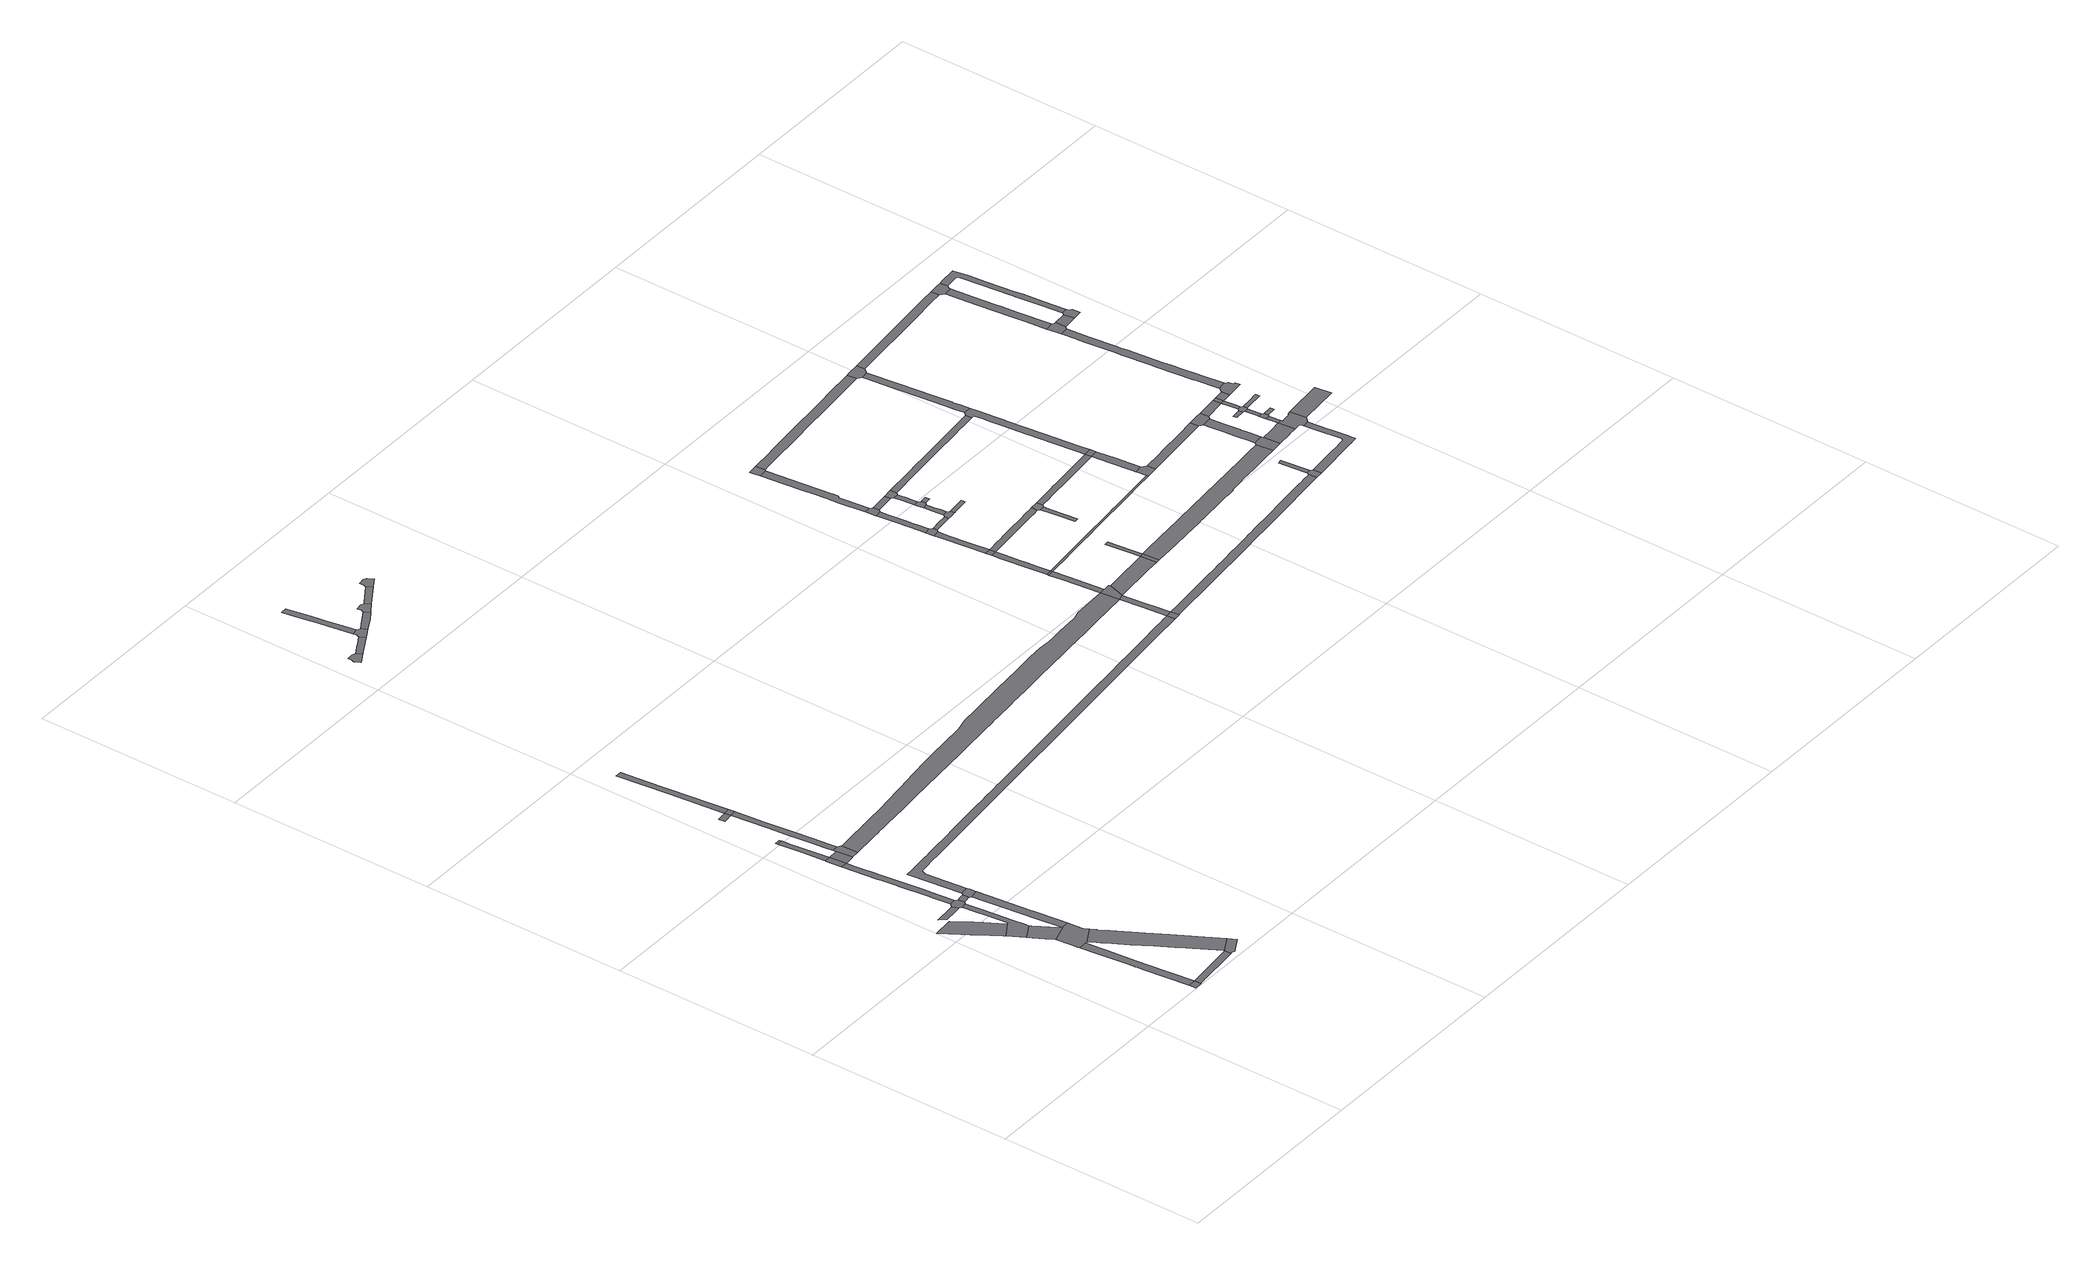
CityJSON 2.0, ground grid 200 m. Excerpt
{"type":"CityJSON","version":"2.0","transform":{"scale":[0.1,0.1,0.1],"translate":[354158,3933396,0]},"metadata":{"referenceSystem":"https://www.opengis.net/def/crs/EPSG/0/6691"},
"CityObjects":{
"road1":{"type":"Road","geometry":[{"type":"MultiSurface","lod":"1","boundaries":[[[0,1,2,3,4]]]}]},
"road2":{"type":"Road","attributes":{"function":"3","RoadStructureAttribute.sectionType":"1"},"geometry":[{"type":"MultiSurface","lod":"1","boundaries":[[[5,6,7,8,9,10,11,12,13,14,15,16,17,18,19]]]}]},
"road3":{"type":"Road","attributes":{"RoadStructureAttribute.sectionType":"1"},"geometry":[{"type":"MultiSurface","lod":"1","boundaries":[[[20,21,22,23,24,25,26,27,1,0,28,29,30,31,32,33]]]}]},
"road4":{"type":"Road","attributes":{"RoadStructureAttribute.sectionType":"1"},"geometry":[{"type":"MultiSurface","lod":"1","boundaries":[[[34,35,36,37,38,39,40,41]]]}]},
"road5":{"type":"Road","attributes":{"function":"3","RoadStructureAttribute.sectionType":"1"},"geometry":[{"type":"MultiSurface","lod":"1","boundaries":[[[42,43,44,45,46,47,48,49]]]}]},
"road6":{"type":"Road","geometry":[{"type":"MultiSurface","lod":"1","boundaries":[[[18,50,51,46,45,52,53,54,55,56,57,58,59,60,61,19]]]}]},
"road7":{"type":"Road","attributes":{"RoadStructureAttribute.sectionType":"1"},"geometry":[{"type":"MultiSurface","lod":"1","boundaries":[[[4,62,63,64,65,66,67,68,69,70,71,72,73,74,75,76,77,78,79,80,81,82,83,84,85,86,0]]]}]},
"road8":{"type":"Road","geometry":[{"type":"MultiSurface","lod":"1","boundaries":[[[87,88,89,90,91,42,49,92,93,94,95,20,33]]]}]},
"road9":{"type":"Road","geometry":[{"type":"MultiSurface","lod":"1","boundaries":[[[96,38,37,58,57,97,98,99]]]}]},
"road10":{"type":"Road","attributes":{"function":"3","RoadStructureAttribute.sectionType":"1"},"geometry":[{"type":"MultiSurface","lod":"1","boundaries":[[[100,101,102,103,104,105,106,107,88,87,108,109,110,111,112,113,114,115,116,117,118]]]}]},
"road11":{"type":"Road","attributes":{"RoadStructureAttribute.sectionType":"1"},"geometry":[{"type":"MultiSurface","lod":"1","boundaries":[[[119,120,98,97,121,122,123,124]]]}]},
"road12":{"type":"Road","attributes":{"RoadStructureAttribute.sectionType":"1"},"geometry":[{"type":"MultiSurface","lod":"1","boundaries":[[[125,126,127,42,91,128,129,130,131,132,133,134]]]}]},
"road13":{"type":"Road","attributes":{"RoadStructureAttribute.sectionType":"1"},"geometry":[{"type":"MultiSurface","lod":"1","boundaries":[[[135,136,137,138,139,140,141,142,143,144,145,146,147,148,149,150,151,96,99]]]}]},
"road14":{"type":"Road","geometry":[{"type":"MultiSurface","lod":"1","boundaries":[[[124,123,134,133,152,153,154,155]]]}]},
"road15":{"type":"Road","geometry":[{"type":"MultiSurface","lod":"1","boundaries":[[[145,144,156,157,158,159]]]}]},
"road16":{"type":"Road","geometry":[{"type":"MultiSurface","lod":"1","boundaries":[[[74,73,160,161,162,163,100,118]]]}]},
"road17":{"type":"Road","attributes":{"RoadStructureAttribute.sectionType":"1"},"geometry":[{"type":"MultiSurface","lod":"1","boundaries":[[[164,165,157,156,166,167,168,169]]]}]},
"road18":{"type":"Road","attributes":{"RoadStructureAttribute.sectionType":"1"},"geometry":[{"type":"MultiSurface","lod":"1","boundaries":[[[170,171,172,173,174,175,156,144]]]}]},
"road19":{"type":"Road","geometry":[{"type":"MultiSurface","lod":"1","boundaries":[[[168,176,177,169]]]}]},
"road20":{"type":"Road","geometry":[{"type":"MultiSurface","lod":"1","boundaries":[[[178,179,180,173,172,181,182]]]}]},
"road21":{"type":"Road","attributes":{"RoadStructureAttribute.sectionType":"1"},"geometry":[{"type":"MultiSurface","lod":"1","boundaries":[[[183,184,185,186,187,180,179,188,189,190,191,192,193,194,195,196,197]]]}]},
"road22":{"type":"Road","attributes":{"RoadStructureAttribute.sectionType":"1"},"geometry":[{"type":"MultiSurface","lod":"1","boundaries":[[[198,199,200,201,202,203,204,205,206,197]]]}]},
"road23":{"type":"Road","geometry":[{"type":"MultiSurface","lod":"1","boundaries":[[[198,197,196,207]]]}]},
"road24":{"type":"Road","attributes":{"RoadStructureAttribute.sectionType":"1"},"geometry":[{"type":"MultiSurface","lod":"1","boundaries":[[[208,198,207,209,210,211,212,213,214,215]]]}]},
"road25":{"type":"Road","geometry":[{"type":"MultiSurface","lod":"1","boundaries":[[[216,217,218,219,220,221,222]]]}]},
"road26":{"type":"Road","attributes":{"RoadStructureAttribute.sectionType":"1"},"geometry":[{"type":"MultiSurface","lod":"1","boundaries":[[[223,224,225,218,217,226,227,228]]]}]},
"road27":{"type":"Road","geometry":[{"type":"MultiSurface","lod":"1","boundaries":[[[227,229,230,231,232,233,234,235,228]]]}]},
"road28":{"type":"Road","attributes":{"RoadStructureAttribute.sectionType":"1"},"geometry":[{"type":"MultiSurface","lod":"1","boundaries":[[[236,237,238,239,240,241,234,233,242,243,244,245,246,247]]]}]},
"road29":{"type":"Road","attributes":{"RoadStructureAttribute.sectionType":"1"},"geometry":[{"type":"MultiSurface","lod":"1","boundaries":[[[248,249,250,251,231,230]]]}]},
"road30":{"type":"Road","attributes":{"RoadStructureAttribute.sectionType":"1"},"geometry":[{"type":"MultiSurface","lod":"1","boundaries":[[[154,252,253,254,255,256,257,258,259,260,261,262,263,264,265,266,267,268,269,270,271,272,273,274,275,276,277,278,279,280,281,282,283,284,285,286,287,288,289,290,291,292,293,294,295,296,297,298,299,300,301,302,303,304,305,306,307,308,309,310,311,312,313,314,315,316,317,318,319,320,321,322,323,324,325,155]]]}]},
"road31":{"type":"Road","geometry":[{"type":"MultiSurface","lod":"1","boundaries":[[[326,327,328,329,330,250,249,331,332,333,334]]]}]},
"road32":{"type":"Road","attributes":{"RoadStructureAttribute.sectionType":"1"},"geometry":[{"type":"MultiSurface","lod":"1","boundaries":[[[335,336,337,338,326,334]]]}]},
"road33":{"type":"Road","attributes":{"function":"3","RoadStructureAttribute.sectionType":"1"},"geometry":[{"type":"MultiSurface","lod":"1","boundaries":[[[181,339,340,341,342,343,344,345,346,347,348,349,350,351,352,353,354,355,356,357,358,359,360,361,362,363,364,365,366,367,368,369,370,371,372,373,374,375,376,377,378,379,380,381,382,383,384,385,386,387,388,389,390,391,392,393,394,395,396,397,398,399,400,401,402,403,404,405,406,407,408,409,410,411,412,413,414,415,416,417,418,419,420,421,182]]]}]},
"road34":{"type":"Road","geometry":[{"type":"MultiSurface","lod":"1","boundaries":[[[422,423,424,425,336,335,426]]]}]},
"road35":{"type":"Road","geometry":[{"type":"MultiSurface","lod":"1","boundaries":[[[427,428,429,430,266,265]]]}]},
"road36":{"type":"Road","attributes":{"RoadStructureAttribute.sectionType":"1"},"geometry":[{"type":"MultiSurface","lod":"1","boundaries":[[[431,432,433,434,385,435,266,430]]]}]},
"road37":{"type":"Road","geometry":[{"type":"MultiSurface","lod":"1","boundaries":[[[436,437,438,439,386,385,434,440]]]}]},
"road38":{"type":"Road","attributes":{"RoadStructureAttribute.sectionType":"1"},"geometry":[{"type":"MultiSurface","lod":"1","boundaries":[[[441,442,386,439,443,444]]]}]},
"road39":{"type":"Road","geometry":[{"type":"MultiSurface","lod":"1","boundaries":[[[445,441,444,446]]]}]},
"road40":{"type":"Road","attributes":{"RoadStructureAttribute.sectionType":"1"},"geometry":[{"type":"MultiSurface","lod":"1","boundaries":[[[446,447,448,449,450,451,452,453,454,455,445]]]}]},
"road41":{"type":"Road","geometry":[{"type":"MultiSurface","lod":"1","boundaries":[[[453,452,456,457]]]}]},
"road42":{"type":"Road","attributes":{"RoadStructureAttribute.sectionType":"1"},"geometry":[{"type":"MultiSurface","lod":"1","boundaries":[[[456,458,459,460,461,462,463,464,465,466,457]]]}]},
"road43":{"type":"Road","attributes":{"function":"3","RoadStructureAttribute.sectionType":"1"},"geometry":[{"type":"MultiSurface","lod":"1","boundaries":[[[434,467,468,469,470,471,472,473,440]]]}]},
"road44":{"type":"Road","geometry":[{"type":"MultiSurface","lod":"1","boundaries":[[[474,475,463,462,476,477]]]}]},
"road45":{"type":"Road","attributes":{"RoadStructureAttribute.sectionType":"1"},"geometry":[{"type":"MultiSurface","lod":"1","boundaries":[[[478,479,480,481,475,474,482,483,484,485,486,487]]]}]},
"road46":{"type":"Road","geometry":[{"type":"MultiSurface","lod":"1","boundaries":[[[486,488,489,490,491,492,493,487]]]}]},
"road47":{"type":"Road","attributes":{"RoadStructureAttribute.sectionType":"1"},"geometry":[{"type":"MultiSurface","lod":"1","boundaries":[[[476,494,495,496,477]]]}]},
"road48":{"type":"Road","attributes":{"RoadStructureAttribute.sectionType":"1"},"geometry":[{"type":"MultiSurface","lod":"1","boundaries":[[[491,497,498,499,500,501,502,503,504,505,506,507,508,509,510,511,492]]]}]},
"road49":{"type":"Road","attributes":{"RoadStructureAttribute.sectionType":"1"},"geometry":[{"type":"MultiSurface","lod":"1","boundaries":[[[488,512,513,514,489]]]}]},
"road50":{"type":"Road","attributes":{"RoadStructureAttribute.sectionType":"1"},"geometry":[{"type":"MultiSurface","lod":"1","boundaries":[[[515,516,517,518,519,520,521,456,452,522,523,524,525,526,527,528,529,530,531,532]]]}]},
"road51":{"type":"Road","geometry":[{"type":"MultiSurface","lod":"1","boundaries":[[[471,470,533,534]]]}]},
"road52":{"type":"Road","geometry":[{"type":"MultiSurface","lod":"1","boundaries":[[[535,495,494,536,537,538,539]]]}]},
"road53":{"type":"Road","attributes":{"RoadStructureAttribute.sectionType":"1"},"geometry":[{"type":"MultiSurface","lod":"1","boundaries":[[[540,541,542,543,544,545,546,535,539]]]}]},
"road54":{"type":"Road","geometry":[{"type":"MultiSurface","lod":"1","boundaries":[[[547,505,504,548,549,550,551]]]}]},
"road55":{"type":"Road","attributes":{"RoadStructureAttribute.sectionType":"1"},"geometry":[{"type":"MultiSurface","lod":"1","boundaries":[[[552,553,554,555,471,534]]]}]},
"road56":{"type":"Road","geometry":[{"type":"MultiSurface","lod":"1","boundaries":[[[556,557,558,559,560,544,543,561,562]]]}]},
"road57":{"type":"Road","attributes":{"RoadStructureAttribute.sectionType":"1"},"geometry":[{"type":"MultiSurface","lod":"1","boundaries":[[[563,564,565,566,558,557,567,568,569]]]}]},
"road58":{"type":"Road","geometry":[{"type":"MultiSurface","lod":"1","boundaries":[[[514,513,563,569,570,571,572,573]]]}]},
"road59":{"type":"Road","geometry":[{"type":"MultiSurface","lod":"1","boundaries":[[[574,575,576,577,556,562]]]}]},
"road60":{"type":"Road","attributes":{"RoadStructureAttribute.sectionType":"1"},"geometry":[{"type":"MultiSurface","lod":"1","boundaries":[[[537,578,579,580,581,582,583,584,585,538]]]}]},
"road61":{"type":"Road","attributes":{"RoadStructureAttribute.sectionType":"1"},"geometry":[{"type":"MultiSurface","lod":"1","boundaries":[[[444,586,587,588,589,590,591,592,593,594,595,596,597,598,599,600,601,602,603,604,605,606,607,608,609,610,611,612,613,614,615,446]]]}]},
"road62":{"type":"Road","attributes":{"RoadStructureAttribute.sectionType":"1"},"geometry":[{"type":"MultiSurface","lod":"1","boundaries":[[[616,617,618,619,620,621,622]]]}]},
"road63":{"type":"Road","geometry":[{"type":"MultiSurface","lod":"1","boundaries":[[[531,616,622,623,624,532]]]}]},
"road64":{"type":"Road","attributes":{"RoadStructureAttribute.sectionType":"1"},"geometry":[{"type":"MultiSurface","lod":"1","boundaries":[[[625,626,627,628,629,630,631,632,633,634,635,636,637,638,639,640,641,642,643,644,645,646,647,648,649,650,651,652,653,654,655,656,657,658,659,660,430,429,661,662,663,664,665,666,667]]]}]},
"road65":{"type":"Road","attributes":{"RoadStructureAttribute.sectionType":"1"},"geometry":[{"type":"MultiSurface","lod":"1","boundaries":[[[572,668,669,670,671,672,673,674,675,676,677,678,679,680,681,682,683,684,685,686,687,688,689,690,691,692,573]]]}]},
"road66":{"type":"Road","attributes":{"RoadStructureAttribute.sectionType":"1"},"geometry":[{"type":"MultiSurface","lod":"1","boundaries":[[[693,694,695,696,697,698,699,700,701,702,703,704,705,706,707,708,709,710,624,623]]]}]},
"road67":{"type":"Road","attributes":{"RoadStructureAttribute.sectionType":"1"},"geometry":[{"type":"MultiSurface","lod":"1","boundaries":[[[711,712,713,714,715,716,717,718,719,549,548,720,721,722,723,724,725,726,727,728,729]]]}]},
"road68":{"type":"Road","attributes":{"function":"3","RoadStructureAttribute.sectionType":"1"},"geometry":[{"type":"MultiSurface","lod":"1","boundaries":[[[533,730,731,732,733,734,735,736,737,738,739,740,741,742,743,744,745,746,747,748,749,750,751,752,753,754,755,756,757,758,759,760,761,762,763,764,765,534]]]}]},
"road69":{"type":"Road","geometry":[{"type":"MultiSurface","lod":"1","boundaries":[[[766,767,601,600,768,769,770]]]}]},
"road70":{"type":"Road","attributes":{"RoadStructureAttribute.sectionType":"1"},"geometry":[{"type":"MultiSurface","lod":"1","boundaries":[[[771,772,766,770,773,774,775,701]]]}]},
"road71":{"type":"Road","geometry":[{"type":"MultiSurface","lod":"1","boundaries":[[[775,776,702,701]]]}]},
"road72":{"type":"Road","geometry":[{"type":"MultiSurface","lod":"1","boundaries":[[[777,681,680,778,779,780,781,782,783,784,785,786,702,776,787,788,789,790,791,792,793,794]]]}]},
"road73":{"type":"Road","attributes":{"RoadStructureAttribute.sectionType":"1"},"geometry":[{"type":"MultiSurface","lod":"1","boundaries":[[[795,796,797,798,799,800,801,802,803,804,805,806,807,777,794]]]}]},
"road74":{"type":"Road","attributes":{"RoadStructureAttribute.sectionType":"1"},"geometry":[{"type":"MultiSurface","lod":"1","boundaries":[[[808,809,810,811,812,813,814,815,816,817,818,769,768]]]}]},
"road75":{"type":"Road","geometry":[{"type":"MultiSurface","lod":"1","boundaries":[[[819,820,821,822,625,667]]]}]},
"road76":{"type":"Road","attributes":{"RoadStructureAttribute.sectionType":"1"},"geometry":[{"type":"MultiSurface","lod":"1","boundaries":[[[821,823,824,825,822]]]}]},
"road77":{"type":"Road","geometry":[{"type":"MultiSurface","lod":"1","boundaries":[[[826,827,711,729,801,800,828,829]]]}]},
"road78":{"type":"Road","geometry":[{"type":"MultiSurface","lod":"1","boundaries":[[[830,831,832,752,751,833,834,835]]]}]},
"road79":{"type":"Road","attributes":{"RoadStructureAttribute.sectionType":"1"},"geometry":[{"type":"MultiSurface","lod":"1","boundaries":[[[836,837,838,839,840,841,832,831,842,843,844,845,846,847,848,849]]]}]},
"road80":{"type":"Road","attributes":{"RoadStructureAttribute.sectionType":"1"},"geometry":[{"type":"MultiSurface","lod":"1","boundaries":[[[850,851,852,853,854,855,856,857,858,859,860,861,862,863,820,819,864,865,866,867,868,869,870,871,872]]]}]},
"road81":{"type":"Road","geometry":[{"type":"MultiSurface","lod":"1","boundaries":[[[873,874,875,876,815,814,849,848,877]]]}]},
"road82":{"type":"Road","attributes":{"function":"3","RoadStructureAttribute.sectionType":"1"},"geometry":[{"type":"MultiSurface","lod":"1","boundaries":[[[878,879,880,881,882,883,830,835]]]}]},
"road83":{"type":"Road","attributes":{"RoadStructureAttribute.sectionType":"1"},"geometry":[{"type":"MultiSurface","lod":"1","boundaries":[[[884,885,886,887,888,889,873,877]]]}]},
"road84":{"type":"Road","attributes":{"RoadStructureAttribute.sectionType":"1"},"geometry":[{"type":"MultiSurface","lod":"1","boundaries":[[[890,891,892,893]]]}]},
"road85":{"type":"Road","attributes":{"RoadStructureAttribute.sectionType":"1"},"geometry":[{"type":"MultiSurface","lod":"1","boundaries":[[[894,895,896,897,881,898]]]}]},
"road86":{"type":"Road","geometry":[{"type":"MultiSurface","lod":"1","boundaries":[[[899,900,896,895,901,902]]]}]},
"road87":{"type":"Road","attributes":{"RoadStructureAttribute.sectionType":"1"},"geometry":[{"type":"MultiSurface","lod":"1","boundaries":[[[903,904,900,899,905,906]]]}]},
"road88":{"type":"Road","geometry":[{"type":"MultiSurface","lod":"1","boundaries":[[[907,908,909,910,898,881,880,911,912,850,872,913,914]]]}]},
"road89":{"type":"Road","geometry":[{"type":"MultiSurface","lod":"1","boundaries":[[[915,916,890,893,903,906,917,918,919]]]}]},
"road90":{"type":"Road","attributes":{"RoadStructureAttribute.sectionType":"1"},"geometry":[{"type":"MultiSurface","lod":"1","boundaries":[[[920,921,887,922,915,919]]]}]},
"road91":{"type":"Road","geometry":[{"type":"MultiSurface","lod":"1","boundaries":[[[923,888,887,921,924]]]}]},
"road92":{"type":"Road","geometry":[{"type":"MultiSurface","lod":"1","boundaries":[[[901,925,926,902]]]}]},
"road93":{"type":"Road","attributes":{"RoadStructureAttribute.sectionType":"1"},"geometry":[{"type":"MultiSurface","lod":"1","boundaries":[[[927,928,929,930,931,932,933,934,935,936,937,938,939,940,826,829]]]}]},
"road94":{"type":"Road","attributes":{"RoadStructureAttribute.sectionType":"1"},"geometry":[{"type":"MultiSurface","lod":"1","boundaries":[[[941,924,921,942,943]]]}]},
"road95":{"type":"Road","attributes":{"RoadStructureAttribute.sectionType":"1"},"geometry":[{"type":"MultiSurface","lod":"1","boundaries":[[[944,945,946,947,948,949,950,918,917]]]}]},
"road96":{"type":"Road","geometry":[{"type":"MultiSurface","lod":"1","boundaries":[[[943,951,952,953,954,955,956,957,958,959,941]]]}]},
"road97":{"type":"Road","attributes":{"function":"3","RoadStructureAttribute.sectionType":"1"},"geometry":[{"type":"MultiSurface","lod":"1","boundaries":[[[913,960,961,962,963,964,965,966,914]]]}]},
"road98":{"type":"Road","attributes":{"RoadStructureAttribute.sectionType":"1"},"geometry":[{"type":"MultiSurface","lod":"1","boundaries":[[[967,968,969,970,971,972,973,974,975,976,977,978,979,980,981,982,983,984,985,986,987,988,989,959,958]]]}]},
"road99":{"type":"Road","geometry":[{"type":"MultiSurface","lod":"1","boundaries":[[[990,979,978,991,992,993,994,995,996,997,998,999,1000]]]}]},
"road100":{"type":"Road","attributes":{"RoadStructureAttribute.sectionType":"1"},"geometry":[{"type":"MultiSurface","lod":"1","boundaries":[[[999,1001,1002,1003,1004,1005,1006,1007,1008,1009,1010,1011,1012,1000]]]}]},
"road101":{"type":"Road","attributes":{"RoadStructureAttribute.sectionType":"1"},"geometry":[{"type":"MultiSurface","lod":"1","boundaries":[[[991,1013,1014,1015,992]]]}]},
"road102":{"type":"Road","geometry":[{"type":"MultiSurface","lod":"1","boundaries":[[[1016,1017,1018,1019,934,933,1008,1007,1020,1021]]]}]},
"road103":{"type":"Road","geometry":[{"type":"MultiSurface","lod":"1","boundaries":[[[1022,1015,1014,1023,1024,1025,1026,1027]]]}]},
"road104":{"type":"Road","attributes":{"RoadStructureAttribute.sectionType":"1"},"geometry":[{"type":"MultiSurface","lod":"1","boundaries":[[[1028,1029,1030,1031,1032,1033,1034,1035,1016,1021,1036,1037,1038,1039,1040,1041,1042,1043,1022,1027]]]}]}
},
"vertices":[
[747,75,0],[671,69,0],[677,7,0],[753,14,0],[753,15,0],
[427,1881,0],[363,1986,0],[320,2057,0],[302,2082,0],[204,2221,0],[6,2201,0],[121,2026,0],[152,1979,0],[162,1963,0],[198,1908,0],[253,1823,0],[311,1733,0],[320,1720,0],[320,1719,0],[467,1814,0],
[558,1121,0],[575,952,0],[604,682,0],[612,615,0],[612,613,0],[614,596,0],[617,570,0],[622,521,0],[695,556,0],[692,579,0],[686,636,0],[661,933,0],[655,991,0],[642,1129,0],
[219,2250,0],[260,2255,0],[305,2260,0],[409,2271,0],[386,2328,0],[280,2317,0],[250,2314,0],[168,2305,0],
[700,1410,0],[640,1506,0],[560,1634,0],[553,1649,0],[410,1566,0],[433,1525,0],[488,1431,0],[531,1355,0],
[325,1712,0],[409,1567,0],[551,1679,0],[550,1683,0],[536,1819,0],[520,1965,0],[502,2137,0],[488,2263,0],[432,2250,0],[447,2123,0],[459,2021,0],[483,1814,0],
[791,20,0],[810,22,0],[820,23,0],[831,24,0],[832,24,0],[834,24,0],[840,25,0],[878,29,0],[939,36,0],[1057,48,0],[1115,54,0],[1245,68,0],[1239,129,0],[1108,115,0],[1041,108,0],[930,96,0],[898,92,0],[840,86,0],[835,85,0],[834,85,0],[833,85,0],[824,84,0],[813,83,0],[803,82,0],[788,80,0],
[656,1131,0],[813,1222,0],[795,1253,0],[791,1286,0],[777,1418,0],[545,1202,0],[552,1141,0],[556,1141,0],[557,1127,0],
[414,2360,0],[506,2285,0],[497,2346,0],[473,2364,0],
[1392,222,0],[1297,387,0],[1240,485,0],[1151,639,0],[1048,818,0],[898,1076,0],[848,1162,0],[846,1166,0],[698,1057,0],[717,1023,0],[726,1008,0],[763,945,0],[841,810,0],[843,807,0],[944,643,0],[1036,492,0],[1050,468,0],[1113,361,0],[1244,137,0],
[557,2352,0],[527,2349,0],[538,2289,0],[568,2292,0],[582,2293,0],[574,2353,0],
[615,2166,0],[636,1979,0],[671,1661,0],[769,1498,0],[742,1754,0],[739,1773,0],[705,2091,0],[695,2186,0],[683,2298,0],[603,2276,0],
[457,2516,0],[440,2675,0],[394,3079,0],[394,3080,0],[389,3129,0],[371,3277,0],[367,3320,0],[362,3372,0],[361,3387,0],[360,3401,0],[293,3401,0],[333,3056,0],[337,3022,0],[354,2877,0],[356,2859,0],[388,2582,0],[394,2532,0],
[682,2300,0],[675,2361,0],[672,2386,0],[594,2377,0],
[340,3561,0],[283,3562,0],[284,3556,0],[280,3555,0],
[1265,70,0],[1285,58,0],[1436,146,0],[1413,185,0],
[258,3789,0],[270,3679,0],[327,3678,0],[298,3936,0],[289,4024,0],[233,4018,0],
[375,3403,0],[437,3408,0],[460,3410,0],[441,3569,0],[429,3569,0],[347,3562,0],
[286,4046,0],[231,4040,0],
[525,3585,0],[499,3605,0],[438,3598,0],[536,3417,0],[532,3580,0],
[369,4225,0],[384,4092,0],[388,4054,0],[415,3811,0],[429,3677,0],[491,3676,0],[474,3840,0],[452,4036,0],[447,4080,0],[442,4121,0],[420,4320,0],[410,4414,0],[394,4563,0],[391,4586,0],[330,4579,0],
[323,4638,0],[275,4633,0],[272,4633,0],[245,4630,0],[226,4628,0],[234,4568,0],[256,4571,0],[279,4573,0],[285,4574,0],
[385,4645,0],
[264,5173,0],[367,4804,0],[340,5044,0],[324,5197,0],[314,5283,0],[287,5533,0],[270,5680,0],[208,5679,0],
[233,8348,0],[339,8409,0],[309,8462,0],[277,8476,0],[214,8466,0],[219,8435,0],[201,8404,0],
[430,8532,0],[392,8510,0],[386,8506,0],[401,8445,0],[545,8527,0],[514,8581,0],
[607,8563,0],[647,8586,0],[617,8639,0],[614,8640,0],[582,8655,0],[522,8644,0],[527,8611,0],
[409,9303,0],[431,9172,0],[457,9022,0],[468,8959,0],[483,8872,0],[509,8720,0],[553,8822,0],[531,8953,0],[526,8980,0],[508,9083,0],[486,9210,0],[470,9306,0],
[775,8660,0],[852,8711,0],[818,8762,0],[710,8696,0],
[629,2784,0],[647,2832,0],[670,2834,0],[866,2856,0],[868,2856,0],[1940,2972,0],[2103,2989,0],[2447,3027,0],[2571,3040,0],[2609,3044,0],[3073,3095,0],[4564,3258,0],[4725,3275,0],[4779,3281,0],[4775,3361,0],[4720,3355,0],[4661,3349,0],[4598,3342,0],[4594,3342,0],[4572,3339,0],[4556,3337,0],[4548,3337,0],[4415,3322,0],[4226,3301,0],[4079,3285,0],[4051,3282,0],[4005,3277,0],[3867,3262,0],[3553,3227,0],[3423,3213,0],[3370,3207,0],[3365,3207,0],[3147,3183,0],[3142,3182,0],[3000,3167,0],[2971,3163,0],[2965,3163,0],[2781,3143,0],[2779,3142,0],[2621,3125,0],[2607,3123,0],[2600,3123,0],[2441,3105,0],[2423,3103,0],[2367,3097,0],[2308,3091,0],[2267,3086,0],[2241,3083,0],[2068,3064,0],[2060,3063,0],[1983,3055,0],[1964,3053,0],[1949,3051,0],[1941,3050,0],[1876,3043,0],[1860,3042,0],[1709,3025,0],[1696,3024,0],[1516,3004,0],[1338,2985,0],[1280,2979,0],[1153,2965,0],[979,2946,0],[969,2945,0],[868,2934,0],[867,2934,0],[802,2927,0],[791,2926,0],[657,2911,0],[612,2906,0],[532,2898,0],[534,2888,0],[537,2856,0],[593,2385,0],
[919,8828,0],[916,8829,0],[887,8840,0],[825,8830,0],[831,8794,0],[884,8732,0],[936,8766,0],[938,8767,0],[952,8777,0],
[1155,8908,0],[1120,8961,0],[938,8842,0],[937,8841,0],
[560,3420,0],[743,3437,0],[810,3443,0],[859,3447,0],[873,3449,0],[875,3449,0],[960,3457,0],[1058,3466,0],[1100,3471,0],[1169,3477,0],[1237,3484,0],[1284,3488,0],[1463,3506,0],[1642,3522,0],[1807,3538,0],[1822,3540,0],[2013,3557,0],[2049,3561,0],[2123,3568,0],[2188,3574,0],[2253,3581,0],[2368,3591,0],[2454,3600,0],[2551,3609,0],[2609,3614,0],[2651,3618,0],[2736,3627,0],[2763,3629,0],[2851,3638,0],[2923,3644,0],[2971,3649,0],[3051,3657,0],[3092,3661,0],[3250,3675,0],[3321,3682,0],[3448,3694,0],[3647,3713,0],[3817,3730,0],[3847,3733,0],[3921,3740,0],[4046,3751,0],[4183,3764,0],[4245,3770,0],[4361,3782,0],[4545,3800,0],[4549,3800,0],[4726,3817,0],[4705,4000,0],[4372,3983,0],[4294,3962,0],[4285,3958,0],[4080,3946,0],[3958,3935,0],[3897,3930,0],[3778,3938,0],[3627,3925,0],[3429,3906,0],[3229,3887,0],[3142,3879,0],[3066,3871,0],[2831,3849,0],[2752,3841,0],[2575,3824,0],[2447,3792,0],[2236,3772,0],[2035,3753,0],[1905,3741,0],[1823,3730,0],[1809,3728,0],[1674,3710,0],[1640,3705,0],[1636,3704,0],[1441,3678,0],[1284,3657,0],[1145,3638,0],[1082,3632,0],[1045,3628,0],[944,3619,0],[884,3613,0],[877,3612,0],[875,3612,0],[685,3594,0],[537,3580,0],
[1220,9025,0],[1189,9038,0],[1128,9027,0],[1134,8991,0],[1254,8973,0],
[4783,3281,0],[4844,3288,0],[4851,3289,0],[4835,3367,0],
[4817,3536,0],[4810,3596,0],[4792,3766,0],[4785,3832,0],[4750,3590,0],
[4830,4006,0],[4775,4003,0],[4766,4003,0],[4764,4003,0],[4834,3991,0],
[4650,4495,0],[4665,4357,0],[4725,4363,0],[4710,4501,0],
[4648,4513,0],[4708,4519,0],
[4693,4662,0],[4684,4741,0],[4681,4767,0],[4676,4817,0],[4660,4960,0],[4651,5048,0],[4591,5042,0],[4600,4954,0],[4633,4656,0],
[4645,5108,0],[4584,5101,0],
[4643,5126,0],[4628,5258,0],[4622,5317,0],[4602,5499,0],[4590,5602,0],[4530,5595,0],[4535,5550,0],[4568,5252,0],[4581,5127,0],
[4906,3844,0],[5087,3863,0],[5212,3876,0],[5335,3885,0],[5322,4044,0],[4932,4000,0],[4881,3996,0],
[4581,5684,0],[4521,5678,0],[4609,5625,0],[4605,5665,0],
[4495,5921,0],[4500,5872,0],[4502,5852,0],[4516,5724,0],[4569,5795,0],[4562,5858,0],[4559,5893,0],[4538,6078,0],[4529,6159,0],[4470,6148,0],
[4549,6182,0],[4544,6242,0],[4542,6242,0],[4518,6260,0],[4458,6254,0],[4470,6152,0],
[4802,5646,0],[4797,5686,0],[4702,5676,0],
[4491,6509,0],[4487,6551,0],[4506,6575,0],[4501,6629,0],[4501,6634,0],[4453,7052,0],[4447,7102,0],[4427,7272,0],[4348,7263,0],[4373,7042,0],[4395,6830,0],[4402,6770,0],[4417,6630,0],[4431,6504,0],[4455,6285,0],
[4645,6193,0],[4741,6203,0],[4734,6263,0],
[5298,5179,0],[5255,5174,0],[5128,5161,0],[5024,5149,0],[4895,5135,0],[4801,5125,0],[4789,5124,0],[4807,5065,0],[4814,5066,0],[4894,5075,0],[4939,5080,0],[4976,5083,0],[5030,5089,0],[5057,5092,0],[5255,5114,0],[5261,5114,0],[5332,5122,0],[5335,5183,0],
[5374,3888,0],[5361,4048,0],
[4816,5711,0],[4844,5651,0],[4894,5657,0],[4889,5696,0],[4865,5717,0],
[4859,5775,0],[4853,5830,0],[4847,5883,0],[4844,5911,0],[4795,5898,0],[4803,5823,0],[4809,5769,0],
[4339,7340,0],[4440,7287,0],[4430,7376,0],[4397,7373,0],[4336,7366,0],
[5346,4180,0],[5321,4384,0],[5283,4380,0],[5308,4168,0],
[4860,5975,0],[4835,5993,0],[4785,5988,0],[4788,5965,0],[4795,5900,0],[4849,5916,0],[4863,5933,0],
[4764,6184,0],[4772,6110,0],[4780,6041,0],[4784,5999,0],[4825,6087,0],[4824,6097,0],[4814,6185,0],
[4814,6189,0],[4824,6202,0],[4832,6213,0],[4826,6273,0],
[4904,5937,0],[4925,5940,0],[4921,5981,0],[4905,5979,0],
[4901,5657,0],[4902,5658,0],[4986,5667,0],[5043,5673,0],[5071,5676,0],[5066,5716,0],[4945,5702,0],[4901,5698,0],
[4808,4512,0],[4887,4520,0],[5029,4536,0],[5186,4553,0],[5347,4570,0],[5381,4574,0],[5390,4575,0],[5646,4603,0],[5741,4613,0],[5765,4616,0],[5921,4633,0],[5943,4635,0],[6095,4652,0],[6276,4671,0],[6277,4671,0],[6275,4690,0],[6258,4688,0],[5942,4653,0],[5917,4651,0],[5751,4633,0],[5739,4632,0],[5643,4621,0],[5553,4611,0],[5345,4589,0],[5308,4585,0],[5184,4571,0],[5027,4554,0],[4888,4539,0],[4870,4537,0],[4807,4530,0],
[5355,5103,0],[5369,4988,0],[5374,4944,0],[5393,4776,0],[5437,4781,0],[5408,5046,0],[5402,5107,0],
[5419,5132,0],[5412,5191,0],
[7090,3614,0],[7079,3612,0],[7025,3606,0],[6946,3597,0],[6942,3597,0],[6765,3577,0],[6756,3576,0],[6716,3572,0],[6573,3556,0],[6490,3546,0],[6409,3537,0],[6399,3536,0],[6390,3535,0],[6264,3521,0],[6216,3516,0],[6143,3507,0],[6116,3504,0],[6043,3496,0],[6036,3496,0],[5947,3485,0],[5859,3476,0],[5855,3476,0],[5686,3458,0],[5679,3457,0],[5607,3449,0],[5585,3447,0],[5564,3445,0],[5491,3437,0],[5479,3436,0],[5422,3429,0],[5317,3418,0],[5312,3418,0],[5202,3406,0],[5135,3399,0],[5133,3399,0],[4953,3380,0],[5946,3408,0],[6090,3424,0],[6274,3444,0],[6420,3460,0],[6594,3479,0],[6899,3513,0],[7098,3535,0],
[4907,6221,0],[4965,6227,0],[5009,6232,0],[5215,6255,0],[5270,6261,0],[5368,6271,0],[5508,6287,0],[5764,6315,0],[5771,6315,0],[5885,6328,0],[5905,6330,0],[5963,6336,0],[6061,6347,0],[6058,6407,0],[5906,6391,0],[5881,6388,0],[5483,6345,0],[5361,6331,0],[5252,6319,0],[5136,6307,0],[5085,6301,0],[5033,6295,0],[5021,6294,0],[4908,6282,0],[4866,6277,0],
[5435,5133,0],[5471,5137,0],[5499,5140,0],[5592,5151,0],[5699,5162,0],[5721,5164,0],[5735,5166,0],[5978,5192,0],[6217,5218,0],[6210,5278,0],[6162,5273,0],[5973,5252,0],[5890,5243,0],[5714,5224,0],[5704,5223,0],[5635,5215,0],[5529,5204,0],[5465,5197,0],
[5927,7540,0],[5813,7527,0],[5757,7521,0],[5386,7481,0],[5088,7448,0],[4961,7435,0],[4922,7430,0],[4694,7405,0],[4657,7401,0],[4487,7293,0],[4526,7297,0],[4559,7301,0],[4999,7348,0],[5124,7362,0],[5440,7395,0],[5539,7406,0],[5554,7407,0],[5707,7423,0],[5937,7447,0],
[5636,3908,0],[5811,3922,0],[5997,3936,0],[6031,3940,0],[6051,3942,0],[6118,3948,0],[6183,3955,0],[6236,3960,0],[6349,3971,0],[6421,3977,0],[6471,3977,0],[6533,3983,0],[6532,3993,0],[6538,3994,0],[6647,4004,0],[6659,4005,0],[6713,4011,0],[6893,4029,0],[6900,4030,0],[6980,4037,0],[7071,4046,0],[7190,4058,0],[7166,4217,0],[7056,4206,0],[7001,4201,0],[6930,4194,0],[6705,4173,0],[6549,4159,0],[6339,4139,0],[6156,4122,0],[6059,4113,0],[6047,4112,0],[5899,4098,0],[5796,4088,0],[5622,4072,0],[5448,4056,0],
[6264,4791,0],[6265,4784,0],[6393,4684,0],[6385,4764,0],[6340,4799,0],
[6237,5038,0],[6258,4843,0],[6337,4829,0],[6314,5047,0],[6294,5227,0],
[6287,5287,0],
[6084,6439,0],[6093,6351,0],[6104,6257,0],[6111,6195,0],[6123,6082,0],[6151,5823,0],[6153,5805,0],[6161,5734,0],[6199,5386,0],[6204,5341,0],[6285,5302,0],[6275,5395,0],[6237,5743,0],[6199,6090,0],[6197,6112,0],[6186,6211,0],[6170,6359,0],[6162,6438,0],
[6152,6527,0],[6143,6609,0],[6143,6610,0],[6124,6786,0],[6085,7133,0],[6053,7429,0],[5977,7417,0],[5980,7389,0],[6008,7129,0],[6041,6831,0],[6047,6777,0],[6065,6610,0],[6074,6533,0],
[6492,4695,0],[6523,4699,0],[6653,4713,0],[6854,4735,0],[6902,4740,0],[7006,4752,0],[7098,4762,0],[7088,4841,0],[6894,4820,0],[6645,4793,0],[6578,4785,0],
[7175,3543,0],[7166,3622,0],[7144,3640,0],[7104,3638,0],
[7113,3920,0],[7073,3915,0],[7090,3763,0],
[6078,7556,0],[5963,7544,0],[6052,7436,0],[6086,7477,0],
[7287,4229,0],[7284,4251,0],[7185,4241,0],[7255,4064,0],[7265,4065,0],[7302,4069,0],
[7137,4684,0],[7153,4540,0],[7158,4490,0],[7164,4437,0],[7167,4410,0],[7178,4303,0],[7273,4357,0],[7267,4413,0],[7263,4449,0],[7262,4455,0],[7246,4613,0],[7240,4665,0],[7231,4747,0],[7132,4736,0],
[7625,4058,0],[7637,3947,0],[7665,3697,0],[7648,3676,0],[7630,3674,0],[7505,3660,0],[7501,3659,0],[7487,3658,0],[7403,3649,0],[7312,3638,0],[7305,3638,0],[7225,3629,0],[7224,3629,0],[7172,3623,0],[7638,3595,0],[7657,3596,0],[7676,3599,0],[7736,3605,0],[7731,3667,0],[7729,3685,0],[7709,3855,0],[7707,3875,0],[7685,4065,0],
[7248,4859,0],[7215,4855,0],[7211,4855,0],[7170,4850,0],[7257,4779,0],
[7454,4084,0],[7465,4085,0],[7543,4093,0],[7527,4254,0],[7413,4239,0],[7410,4239,0],
[7347,4789,0],[7360,4791,0],[7406,4796,0],[7468,4802,0],[7459,4882,0],[7398,4875,0],
[7469,4624,0],[7379,4615,0],[7383,4575,0],[7478,4584,0],
[7557,4358,0],[7555,4372,0],[7515,4372,0],[7523,4295,0],[7567,4258,0],
[7548,4441,0],[7508,4438,0],[7567,4389,0],[7563,4429,0],
[7493,4572,0],[7506,4458,0],[7544,4471,0],[7533,4576,0],
[7679,4267,0],[7680,4253,0],[7587,4242,0],[7568,4240,0],[7599,4098,0],[7622,4079,0],[7727,4114,0],[7709,4270,0],
[7486,4640,0],[7473,4624,0],[7546,4591,0],[7542,4631,0],[7526,4643,0],
[7519,4706,0],[7508,4807,0],[7476,4726,0],
[7482,4884,0],[7499,4886,0],
[7663,4399,0],[7659,4439,0],
[6153,7485,0],[6346,7506,0],[6704,7544,0],[7015,7578,0],[7061,7583,0],[7183,7596,0],[7304,7609,0],[7296,7689,0],[7175,7676,0],[7053,7663,0],[7004,7657,0],[6695,7623,0],[6337,7585,0],[6331,7584,0],
[7597,4897,0],[7557,4812,0],[7606,4818,0],
[7612,4598,0],[7720,4609,0],[7745,4611,0],[7743,4635,0],[7741,4651,0],[7727,4649,0],[7652,4642,0],
[7722,4830,0],[7767,4835,0],[7775,4836,0],[7770,4882,0],[7748,4886,0],[7737,4933,0],[7714,4951,0],[7713,4956,0],[7632,4941,0],
[7737,4115,0],[8133,4153,0],[8117,4315,0],[7997,4302,0],[7958,4298,0],[7901,4293,0],[7792,4280,0],
[7683,5188,0],[7682,5197,0],[7662,5376,0],[7656,5436,0],[7653,5465,0],[7644,5545,0],[7607,5886,0],[7606,5890,0],[7598,5963,0],[7596,5982,0],[7569,6239,0],[7545,6468,0],[7463,6459,0],[7478,6318,0],[7479,6309,0],[7487,6230,0],[7517,5956,0],[7524,5883,0],[7524,5882,0],[7555,5603,0],[7562,5536,0],[7600,5188,0],[7601,5180,0],
[7450,6576,0],[7564,6492,0],[7566,6593,0],[7565,6593,0],[7563,6592,0],[7557,6592,0],[7556,6592,0],[7553,6591,0],[7551,6593,0],[7529,6610,0],[7448,6594,0],
[7526,6639,0],[7494,6934,0],[7476,7096,0],[7475,7108,0],[7474,7114,0],[7456,7283,0],[7427,7584,0],[7346,7576,0],[7374,7273,0],[7393,7104,0],[7413,6924,0],[7427,6793,0],
[7679,6504,0],[7709,6507,0],[7692,6606,0],
[7436,7700,0],[7413,7697,0],[7412,7702,0],[7411,7702,0],[7426,7602,0],[7444,7625,0],
[7710,6630,0],[7776,6515,0],[7801,6517,0],[7796,6597,0],[7773,6616,0],[7770,6637,0],
[7746,6859,0],[7724,7058,0],[7717,7122,0],[7715,7140,0],[7686,7405,0],[7667,7578,0],[7644,7723,0],[7475,7704,0],[7486,7630,0],[7574,7640,0],[7598,7621,0],[7626,7398,0],[7655,7133,0],[7657,7115,0],[7661,7080,0],[7686,6852,0]
]}
